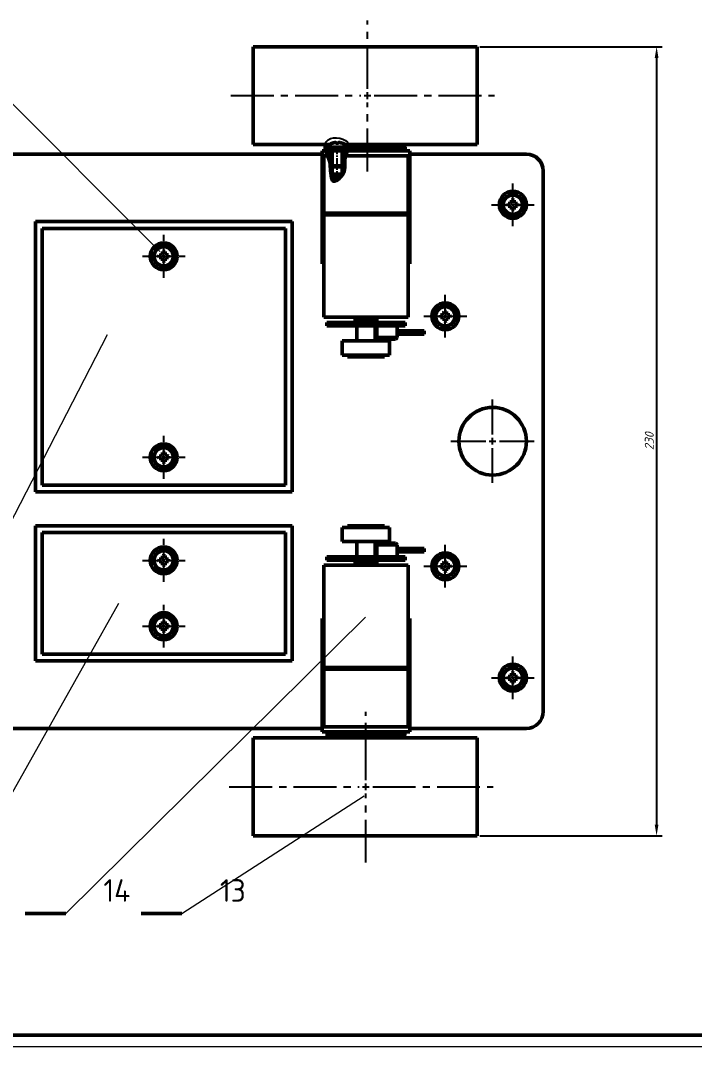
# Model space of a CAD drawing. Header units: inches. Extents: x -1846 to 3013, y 0 to 1997.
# Drawn here: x 291.3 to 590.6, y 0 to 455.5 of the extents above; entities that cross this region are included whole.
import ezdxf

# ---------------------------------------------------------------- set-up
doc = ezdxf.new("R2010")
doc.units = ezdxf.units.IN
doc.linetypes.add('ACAD_ISO04W100', pattern=[30, 24, -3, 0, -3])
doc.linetypes.add('CENTER2', pattern=[28.575, 19.05, -3.175, 3.175, -3.175])
doc.layers.get('0').update_dxf_attribs({"color": 2, "lineweight": 0})
for name, color, linetype, lineweight in [('Basic', 7, 'Continuous', 50), ('Center', 1, 'CENTER2', 25), ('Tam', 1, 'ACAD_ISO04W100', 25), ('Thin', 3, 'Continuous', 25)]:
    doc.layers.add(name, color=color, linetype=linetype, lineweight=lineweight)
doc.styles.add('Annotative', font='')
doc.styles.get("Standard").update_dxf_attribs({"font": '', "height": 4})
doc.styles.get('Annotative').set_extended_font_data('TCVN 7284', italic=True)
doc.styles.get('Standard').set_extended_font_data('TCVN 7284', italic=True)
doc.dimstyles.new('TCVN 7284', dxfattribs={"dimscale": 2, "dimtxt": 4, "dimasz": 2.5, "dimexe": 1.25, "dimexo": 0.625, "dimtad": 1, "dimtoh": 1, "dimdec": 0, "dimlfac": 0.66, "dimtxsty": 'Standard', "dimcen": 2.5, "dimclrd": 7, "dimclre": 7, "dimclrt": 7, "dimadec": 0, "dimazin": 0, "dimtfac": 1, "dimtdec": 0, "dimtofl": 0, "dimtmove": 0, "dimatfit": 3, "dimfxl": 1, "dimlwd": 25, "dimlwe": 25, "dimarcsym": 0})

# ---------------------------------------------------------------- blocks, each defined once
blk = doc.blocks.new('*U15')
at = {"layer": 'Center', "color": 0, "linetype": 'CENTER2', "transparency": 16777216}
for p, q in [((0, 3), (0, 18.5)), ((-18.5, 0), (-3, 0)), ((3, 0), (18.5, 0)), ((0, -18.5), (0, -3))]:
    blk.add_line(p, q, dxfattribs=at)
at = {"layer": 'Center', "color": 0, "linetype": 'Continuous', "transparency": 16777216}
for p, q in [((-1.5, 0), (1.5, 0)), ((0, -1.5), (0, 1.5))]:
    blk.add_line(p, q, dxfattribs=at)
blk = doc.blocks.new('*U18')
at = {"layer": 'Center', "color": 0, "linetype": 'CENTER2', "transparency": 16777216}
for p, q in [((0, 3), (0, 33.36)), ((-60.7, 0), (-3, 0)), ((3, 0), (56.47, 0)), ((0, -33.63), (0, -3))]:
    blk.add_line(p, q, dxfattribs=at)
at = {"layer": 'Center', "color": 0, "linetype": 'Continuous', "transparency": 16777216}
for p, q in [((-1.5, 0), (1.5, 0)), ((0, -1.5), (0, 1.5))]:
    blk.add_line(p, q, dxfattribs=at)
blk = doc.blocks.new('*U19')
at = {"layer": 'Center', "color": 0, "linetype": 'CENTER2', "transparency": 16777216}
for p, q in [((0, 3), (0, 33.36)), ((-60.7, 0), (-3, 0)), ((3, 0), (56.47, 0)), ((0, -33.63), (0, -3))]:
    blk.add_line(p, q, dxfattribs=at)
at = {"layer": 'Center', "color": 0, "linetype": 'Continuous', "transparency": 16777216}
for p, q in [((-1.5, 0), (1.5, 0)), ((0, -1.5), (0, 1.5))]:
    blk.add_line(p, q, dxfattribs=at)
blk = doc.blocks.new('*D28')
at = {"layer": 'Defpoints', "color": 0, "ltscale": 0.3, "transparency": 16777216}
for p in [(494.05, 443.92), (494.05, 93.52), (573.81, 93.52)]:
    blk.add_point(p, dxfattribs=at)
at = {"layer": 'Tam', "color": 7, "linetype": 'Continuous', "lineweight": 25, "ltscale": 0.3, "transparency": 16777216}
for p, q in [((495.3, 443.92), (576.31, 443.92)), ((573.81, 438.92), (573.81, 98.52)), ((495.3, 93.52), (576.31, 93.52))]:
    blk.add_line(p, q, dxfattribs=at)
at = {"layer": 'Tam', "color": 7, "ltscale": 0.3, "transparency": 16777216}
for points in [[(572.97, 438.92), (574.64, 438.92), (573.81, 443.92)], [(572.97, 98.52), (574.64, 98.52), (573.81, 93.52)]]:
    blk.add_solid(points, dxfattribs=at)
at = {"layer": 'Tam', "color": 7, "ltscale": 0.3, "transparency": 16777216, "insert": (570.56, 268.72), "char_height": 4, "attachment_point": 5, "rotation": 90}
blk.add_mtext('230', dxfattribs=at)
blk = doc.blocks.new('*U55')
at = {"layer": 'Tam', "color": 0, "linetype": 'CENTER2', "ltscale": 0.2, "transparency": 16777216}
for p, q in [((0, 1.2), (0, 9.5)), ((-9.5, 0), (-1.2, 0)), ((1.2, 0), (9.5, 0)), ((0, -9.5), (0, -1.2))]:
    blk.add_line(p, q, dxfattribs=at)
at = {"layer": 'Tam', "color": 0, "linetype": 'Continuous', "ltscale": 0.2, "transparency": 16777216}
for p, q in [((-0.6, 0), (0.6, 0)), ((0, -0.6), (0, 0.6))]:
    blk.add_line(p, q, dxfattribs=at)
blk = doc.blocks.new('*U56')
at = {"layer": 'Tam', "color": 0, "linetype": 'CENTER2', "ltscale": 0.2, "transparency": 16777216}
for p, q in [((0, 1.2), (0, 9.5)), ((-9.5, 0), (-1.2, 0)), ((1.2, 0), (9.5, 0)), ((0, -9.5), (0, -1.2))]:
    blk.add_line(p, q, dxfattribs=at)
at = {"layer": 'Tam', "color": 0, "linetype": 'Continuous', "ltscale": 0.2, "transparency": 16777216}
for p, q in [((-0.6, 0), (0.6, 0)), ((0, -0.6), (0, 0.6))]:
    blk.add_line(p, q, dxfattribs=at)
blk = doc.blocks.new('*U57')
at = {"layer": 'Tam', "color": 0, "linetype": 'CENTER2', "ltscale": 0.2, "transparency": 16777216}
for p, q in [((0, 1.2), (0, 9.5)), ((-9.5, 0), (-1.2, 0)), ((1.2, 0), (9.5, 0)), ((0, -9.5), (0, -1.2))]:
    blk.add_line(p, q, dxfattribs=at)
at = {"layer": 'Tam', "color": 0, "linetype": 'Continuous', "ltscale": 0.2, "transparency": 16777216}
for p, q in [((-0.6, 0), (0.6, 0)), ((0, -0.6), (0, 0.6))]:
    blk.add_line(p, q, dxfattribs=at)
blk = doc.blocks.new('*U58')
at = {"layer": 'Tam', "color": 0, "linetype": 'CENTER2', "ltscale": 0.2, "transparency": 16777216}
for p, q in [((0, 1.2), (0, 9.5)), ((-9.5, 0), (-1.2, 0)), ((1.2, 0), (9.5, 0)), ((0, -9.5), (0, -1.2))]:
    blk.add_line(p, q, dxfattribs=at)
at = {"layer": 'Tam', "color": 0, "linetype": 'Continuous', "ltscale": 0.2, "transparency": 16777216}
for p, q in [((-0.6, 0), (0.6, 0)), ((0, -0.6), (0, 0.6))]:
    blk.add_line(p, q, dxfattribs=at)
blk = doc.blocks.new('*U59')
at = {"layer": 'Tam', "color": 0, "linetype": 'CENTER2', "transparency": 16777216}
for p, q in [((0, 1.2), (0, 9.5)), ((-9.5, 0), (-1.2, 0)), ((0, -9.5), (0, -1.2)), ((1.2, 0), (9.5, 0))]:
    blk.add_line(p, q, dxfattribs=at)
at = {"layer": 'Tam', "color": 0, "linetype": 'Continuous', "transparency": 16777216}
for p, q in [((0, -0.6), (0, 0.6)), ((-0.6, 0), (0.6, 0))]:
    blk.add_line(p, q, dxfattribs=at)
blk = doc.blocks.new('*U60')
at = {"layer": 'Tam', "color": 0, "linetype": 'CENTER2', "transparency": 16777216}
for p, q in [((0, 1.2), (0, 9.5)), ((-9.5, 0), (-1.2, 0)), ((1.2, 0), (9.5, 0)), ((0, -9.5), (0, -1.2))]:
    blk.add_line(p, q, dxfattribs=at)
at = {"layer": 'Tam', "color": 0, "linetype": 'Continuous', "transparency": 16777216}
for p, q in [((-0.6, 0), (0.6, 0)), ((0, -0.6), (0, 0.6))]:
    blk.add_line(p, q, dxfattribs=at)
blk = doc.blocks.new('*U61')
at = {"layer": 'Tam', "color": 0, "linetype": 'CENTER2', "transparency": 16777216}
for p, q in [((0, 1.2), (0, 9.5)), ((-9.5, 0), (-1.2, 0)), ((1.2, 0), (9.5, 0)), ((0, -9.5), (0, -1.2))]:
    blk.add_line(p, q, dxfattribs=at)
at = {"layer": 'Tam', "color": 0, "linetype": 'Continuous', "transparency": 16777216}
for p, q in [((-0.6, 0), (0.6, 0)), ((0, -0.6), (0, 0.6))]:
    blk.add_line(p, q, dxfattribs=at)
blk = doc.blocks.new('*U62')
at = {"layer": 'Tam', "color": 0, "linetype": 'CENTER2', "transparency": 16777216}
for p, q in [((0, 1.2), (0, 9.5)), ((-9.5, 0), (-1.2, 0)), ((1.2, 0), (9.5, 0)), ((0, -9.5), (0, -1.2))]:
    blk.add_line(p, q, dxfattribs=at)
at = {"layer": 'Tam', "color": 0, "linetype": 'Continuous', "transparency": 16777216}
for p, q in [((-0.6, 0), (0.6, 0)), ((0, -0.6), (0, 0.6))]:
    blk.add_line(p, q, dxfattribs=at)

msp = doc.modelspace()

# ---------------------------------------------------------------- hatches: boundary and pattern name
at = {"layer": 'Thin', "ltscale": 0.3}
h = msp.add_hatch(dxfattribs=at)
h.set_pattern_fill('ANSI31', color=256, scale=0.2, angle=5)
h.set_pattern_definition([(50, (1656.0918, -135.10456), (-0.48643822, 0.40817013), [])])
edge = h.paths.add_edge_path()
edge.add_spline(control_points=[(436.05, 395.47), (436.29, 396.22), (436.6, 396.98), (436.85, 397.72)], knot_values=[31.130611, 31.130611, 31.130611, 31.130611, 33.325319, 33.325319, 33.325319, 33.325319], degree=3, periodic=0)
edge.add_line((436.85, 397.72), (434.23, 397.72))
edge.add_line((434.23, 397.72), (434.23, 395.47))
edge.add_line((434.23, 395.47), (436.05, 395.47))
edge = h.paths.add_edge_path()
edge.add_line((429.73, 397.72), (426.51, 397.72))
edge.add_spline(control_points=[(426.51, 397.72), (426.69, 396.95), (427.01, 396.21), (427.33, 395.47)], knot_values=[2.718045, 2.718045, 2.718045, 2.718045, 5.100255, 5.100255, 5.100255, 5.100255], degree=3, periodic=0)
edge.add_line((427.33, 395.47), (429.73, 395.47))
edge.add_line((429.73, 395.47), (429.73, 397.72))
h = msp.add_hatch(dxfattribs=at)
h.set_pattern_fill('ANSI31', color=256, scale=0.2, angle=75)
h.set_pattern_definition([(120, (1656.0918, -135.10456), (-0.54992613, -0.3175), [])])
edge = h.paths.add_edge_path()
edge.add_line((429.73, 395.47), (427.33, 395.47))
edge.add_spline(control_points=[(427.33, 395.47), (427.62, 394.82), (429.01, 391.74), (428.4, 387.94), (430.19, 382.08), (437.06, 388.09), (435.18, 392.39), (435.94, 395.13), (436.05, 395.47)], knot_values=[5.100255, 5.100255, 5.100255, 5.100255, 7.184128, 15.116682, 16.916923, 23.095455, 30.13464, 31.130611, 31.130611, 31.130611, 31.130611], degree=3, periodic=0)
edge.add_line((436.05, 395.47), (434.23, 395.47))
edge.add_line((434.23, 395.47), (434.23, 387.38))
edge.add_line((434.23, 387.38), (431.98, 385.79))
edge.add_line((431.98, 385.79), (429.73, 387.38))
edge.add_line((429.73, 387.38), (429.73, 395.47))

# ---------------------------------------------------------------- linework, layer by layer
at = {"ltscale": 0.3}
msp.add_line((262.26, 443.9), (353.23, 352.94), dxfattribs=at)
for p, q in [((197.27, 59), (329.98, 316.11)), ((257.5, 59), (334.92, 196.9)), ((311.44, 59), (444.59, 190.55)), ((362.95, 59), (443.88, 111.27)), ((0, 0), (1189, 0))]:
    msp.add_line(p, q)
at = {"layer": 'Basic'}
for p, q in [((394.7, 443.92), (494.05, 443.92)), ((394.7, 443.92), (394.7, 400.42)), ((494.05, 443.92), (494.05, 400.42)), ((429.83, 401.09), (429.9, 401.09)), ((431.39, 401.34), (431.41, 401.09)), ((431.41, 401.09), (432.54, 401.09)), ((432.54, 401.09), (432.56, 401.34)), ((434.05, 401.09), (434.13, 401.09)), ((394.7, 400.42), (428.48, 400.42)), ((425.23, 395.47), (425.23, 397.72)), ((425.23, 397.72), (464.23, 397.72)), ((427.48, 399.31), (427.48, 398.39)), ((427.48, 399.31), (436.48, 399.31)), ((427.48, 398.39), (436.48, 398.39)), ((435.47, 400.42), (454.12, 400.42)), ((436.49, 400.42), (436.49, 399.22)), ((452.99, 399.22), (436.49, 399.22)), ((439.48, 399.22), (439.48, 397.72)), ((449.98, 397.72), (449.98, 399.22)), ((452.99, 399.22), (452.99, 400.42)), ((453.11, 399.31), (453.11, 398.39)), ((453.11, 399.31), (462.11, 399.31)), ((453.11, 398.39), (462.11, 398.39)), ((454.12, 400.42), (494.05, 400.42)), ((464.23, 397.72), (464.23, 395.47)), ((425.23, 396.22), (231.5, 396.22)), ((425.23, 395.47), (425.23, 347.47)), ((429.73, 395.47), (425.23, 395.47)), ((425.98, 394.72), (425.23, 394.72)), ((425.98, 395.47), (425.98, 369.97)), ((464.23, 395.47), (434.23, 395.47)), ((463.48, 369.97), (463.48, 395.47)), ((464.23, 394.72), (463.48, 394.72)), ((515.98, 396.22), (464.23, 396.22)), ((464.23, 347.47), (464.23, 395.47)), ((434.23, 391.04), (429.73, 391.04)), ((430.15, 390.61), (433.8, 390.61)), ((434.23, 391.04), (433.8, 390.61)), ((523.48, 148.72), (523.48, 388.72)), ((425.98, 369.97), (463.48, 369.97)), ((425.98, 369.22), (425.98, 323.77)), ((425.98, 369.22), (463.48, 369.22)), ((427.48, 369.97), (427.48, 369.22)), ((461.98, 369.22), (461.98, 369.97)), ((463.48, 323.77), (463.48, 369.22)), ((297.94, 366.22), (411.94, 366.22)), ((297.94, 246.22), (297.94, 366.22)), ((411.94, 366.22), (411.94, 246.22)), ((408.94, 363.22), (300.94, 363.22)), ((300.94, 363.22), (300.94, 249.22)), ((408.94, 249.22), (408.94, 363.22)), ((425.23, 347.47), (425.98, 347.47)), ((463.48, 347.47), (464.23, 347.47)), ((425.98, 323.77), (463.48, 323.77)), ((439.93, 323.77), (439.93, 322.27)), ((449.53, 322.27), (449.53, 323.77)), ((427.33, 321.52), (427.33, 320.02)), ((462.13, 321.52), (427.33, 321.52)), ((458.6, 320.02), (427.33, 320.02)), ((439.93, 322.27), (440.68, 321.52)), ((439.93, 322.27), (449.53, 322.27)), ((440.68, 320.02), (440.68, 313.27)), ((448.78, 321.52), (449.53, 322.27)), ((448.78, 313.27), (448.78, 320.02)), ((449.53, 314.77), (449.53, 320.02)), ((462.13, 320.02), (458.6, 320.02)), ((458.6, 314.77), (458.6, 320.02)), ((462.13, 320.02), (462.13, 321.52)), ((449.53, 314.77), (458.6, 314.77)), ((449.53, 314.02), (449.53, 314.77)), ((457.85, 314.02), (458.6, 314.77)), ((470.6, 317.77), (458.6, 317.77)), ((458.6, 316.27), (470.6, 316.27)), ((470.6, 317.77), (470.6, 316.27)), ((434.23, 313.27), (434.23, 306.97)), ((455.23, 313.27), (434.23, 313.27)), ((457.85, 314.02), (449.53, 314.02)), ((455.23, 306.97), (455.23, 313.27)), ((455.23, 306.97), (434.23, 306.97)), ((436.48, 306.97), (436.48, 306.22)), ((452.98, 306.22), (436.48, 306.22)), ((452.98, 306.22), (452.98, 306.97)), ((411.94, 246.22), (297.94, 246.22)), ((300.94, 249.22), (408.94, 249.22)), ((297.94, 171.22), (297.94, 231.22)), ((297.94, 231.22), (411.94, 231.22)), ((408.94, 228.22), (300.94, 228.22)), ((300.94, 228.22), (300.94, 174.22)), ((408.94, 174.22), (408.94, 228.22)), ((411.94, 231.22), (411.94, 171.22)), ((434.23, 230.47), (434.23, 224.17)), ((434.23, 230.47), (455.23, 230.47)), ((436.48, 231.22), (436.48, 230.47)), ((436.48, 231.22), (452.98, 231.22)), ((452.98, 230.47), (452.98, 231.22)), ((455.23, 224.17), (455.23, 230.47)), ((434.23, 224.17), (455.23, 224.17)), ((440.68, 224.17), (440.68, 217.42)), ((448.78, 217.42), (448.78, 224.17)), ((449.53, 223.42), (457.85, 223.42)), ((449.53, 222.67), (449.53, 223.42)), ((458.6, 222.67), (457.85, 223.42)), ((449.53, 222.67), (449.53, 217.42)), ((458.6, 222.67), (449.53, 222.67)), ((458.6, 222.67), (458.6, 217.42)), ((470.6, 221.17), (458.6, 221.17)), ((458.6, 219.67), (470.6, 219.67)), ((470.6, 221.17), (470.6, 220.42)), ((470.6, 220.42), (470.6, 219.67)), ((427.33, 217.42), (427.33, 215.92)), ((427.33, 217.42), (458.6, 217.42)), ((427.33, 215.92), (462.13, 215.92)), ((440.68, 215.92), (439.93, 215.17)), ((439.93, 215.17), (439.93, 213.67)), ((449.53, 215.17), (439.93, 215.17)), ((449.53, 215.17), (448.78, 215.92)), ((449.53, 213.67), (449.53, 215.17)), ((458.6, 217.42), (462.13, 217.42)), ((462.13, 215.92), (462.13, 217.42)), ((425.98, 213.67), (425.98, 168.22)), ((463.48, 213.67), (425.98, 213.67)), ((463.48, 168.22), (463.48, 213.67)), ((425.98, 189.97), (425.23, 189.97)), ((425.23, 189.97), (425.23, 141.97)), ((464.23, 189.97), (463.48, 189.97)), ((464.23, 141.97), (464.23, 189.97)), ((300.94, 174.22), (408.94, 174.22)), ((411.94, 171.22), (297.94, 171.22)), ((463.48, 168.22), (425.98, 168.22)), ((425.98, 167.47), (425.98, 141.97)), ((463.48, 167.47), (425.98, 167.47)), ((427.48, 168.22), (427.48, 167.47)), ((461.98, 167.47), (461.98, 168.22)), ((463.48, 141.97), (463.48, 167.47)), ((425.23, 141.22), (231.5, 141.22)), ((425.23, 142.72), (425.98, 142.72)), ((425.23, 141.97), (464.23, 141.97)), ((425.23, 139.72), (425.23, 141.97)), ((463.48, 142.72), (464.23, 142.72)), ((464.23, 141.97), (464.23, 139.72)), ((515.98, 141.22), (464.23, 141.22)), ((517.48, 141.37), (517.48, 141.22)), ((458.73, 137.02), (394.7, 137.02)), ((394.7, 137.02), (394.7, 93.52)), ((464.23, 139.72), (425.23, 139.72)), ((427.48, 139.04), (427.48, 138.13)), ((436.48, 139.04), (427.48, 139.04)), ((436.47, 138.13), (427.48, 138.13)), ((436.26, 137.63), (427.7, 137.63)), ((436.47, 138.22), (442.65, 138.22)), ((436.47, 138.04), (436.47, 137.02)), ((436.48, 138.22), (436.48, 139.04)), ((439.48, 139.72), (439.48, 138.22)), ((442.65, 138.22), (452.97, 138.22)), ((449.98, 138.22), (449.98, 139.72)), ((452.97, 137.02), (452.97, 138.22)), ((452.98, 139.04), (452.98, 138.13)), ((461.98, 139.04), (452.98, 139.04)), ((461.98, 138.13), (452.98, 138.13)), ((461.76, 137.63), (453.2, 137.63)), ((494.05, 137.02), (458.73, 137.02)), ((461.98, 138.13), (461.98, 139.04)), ((494.05, 93.52), (494.05, 137.02)), ((458.73, 93.52), (394.7, 93.52)), ((494.05, 93.52), (458.73, 93.52)), ((311.44, 59), (293.44, 59)), ((362.95, 59), (344.95, 59)), ((1184, 5), (25, 5))]:
    msp.add_line(p, q, dxfattribs=at)
at = {"layer": 'Basic', "ltscale": 0.3}
for p, q in [((429.73, 387.38), (429.73, 397.72)), ((434.23, 387.38), (434.23, 397.72)), ((436.48, 399.31), (436.48, 398.39)), ((462.11, 399.31), (462.11, 398.39)), ((430.15, 390.61), (429.73, 391.04)), ((429.73, 387.38), (431.98, 385.79)), ((429.73, 387.38), (434.23, 387.38)), ((431.98, 385.79), (434.23, 387.38))]:
    msp.add_line(p, q, dxfattribs=at)
at = {"layer": 'Basic'}
for centre, radius in [((509.98, 373.72), 6), ((509.98, 373.72), 4.5), ((509.98, 373.72), 4.28), ((354.94, 350.84), 6), ((354.94, 350.84), 4.5), ((354.94, 350.84), 4.28), ((479.98, 324.22), 6), ((479.98, 324.22), 4.5), ((479.98, 324.22), 4.28), ((500.98, 268.72), 15), ((354.94, 261.59), 6), ((354.94, 261.59), 4.5), ((354.94, 261.59), 4.28), ((354.94, 215.84), 6), ((354.94, 215.84), 4.5), ((354.94, 215.84), 4.28), ((479.98, 213.22), 6), ((479.98, 213.22), 4.5), ((479.98, 213.22), 4.28), ((354.94, 186.59), 6), ((354.94, 186.59), 4.5), ((354.94, 186.59), 4.28), ((509.98, 163.72), 6), ((509.98, 163.72), 4.5), ((509.98, 163.72), 4.28)]:
    msp.add_circle(centre, radius, dxfattribs=at)
for centre, radius, start, end in [((431.98, 395.13), 6.34, 109.825, 132.4927), ((431.98, 395.08), 6.36, 100.1662, 109.027), ((431.6, 396.02), 5.37, 93.964, 97.9842), ((431.05, 400.33), 1.07, 71.7311, 80.5485), ((432.9, 400.33), 1.07, 99.4515, 108.2689), ((432.35, 396.02), 5.37, 82.0158, 86.036), ((431.98, 395.08), 6.36, 70.973, 79.8338), ((431.98, 395.13), 6.34, 47.5073, 70.175), ((428.15, 399.31), 0.675, 132.4927, 180), ((428.15, 398.39), 0.675, 180, 270), ((435.8, 398.39), 0.675, 270, 0), ((435.8, 399.31), 0.675, 0, 47.5073), ((453.79, 399.31), 0.675, 132.4927, 180), ((453.79, 398.39), 0.675, 180, 270), ((457.61, 395.13), 6.34, 123.455, 132.4927), ((457.61, 395.13), 6.34, 47.5073, 56.545), ((461.44, 398.39), 0.675, 270, 0), ((461.44, 399.31), 0.675, 0, 47.5073), ((515.98, 388.72), 7.5, 0, 90), ((509.98, 373.72), 2.15, 165.0066, 195.6056), ((510.22, 308.54), 65.78, 91.1972, 92.0253), ((537.32, 308.68), 71.53, 113.1259, 113.4521), ((575.3, 347.07), 71.53, 157.16, 157.4863), ((575.16, 374.17), 65.78, 178.5869, 179.4149), ((509.98, 373.72), 2.15, 75.0066, 105.6056), ((444.79, 373.47), 65.78, 1.1972, 2.0253), ((444.94, 346.38), 71.53, 23.1259, 23.4521), ((483.33, 308.39), 71.53, 67.16, 67.4863), ((510.42, 308.54), 65.78, 88.5869, 89.4149), ((509.98, 373.72), 2.15, 345.0066, 15.6056), ((509.53, 438.9), 65.78, 268.5869, 269.4149), ((536.62, 439.04), 71.53, 247.16, 247.4863), ((575.01, 401.06), 71.53, 203.1259, 203.4521), ((575.16, 373.97), 65.78, 181.1972, 182.0253), ((509.98, 373.72), 2.15, 255.0066, 285.6056), ((444.79, 373.27), 65.78, 358.5869, 359.4149), ((444.65, 400.36), 71.53, 337.16, 337.4863), ((482.64, 438.76), 71.53, 293.1259, 293.4521), ((509.73, 438.9), 65.78, 271.1972, 272.0253), ((354.94, 350.84), 2.15, 165.0066, 195.6056), ((355.19, 285.66), 65.78, 91.1972, 92.0253), ((382.28, 285.81), 71.53, 113.1259, 113.4521), ((420.26, 324.2), 71.53, 157.16, 157.4863), ((420.12, 351.29), 65.78, 178.5869, 179.4149), ((354.94, 350.84), 2.15, 75.0066, 105.6056), ((289.76, 350.6), 65.78, 1.1972, 2.0253), ((289.9, 323.5), 71.53, 23.1259, 23.4521), ((328.29, 285.52), 71.53, 67.16, 67.4863), ((355.39, 285.66), 65.78, 88.5869, 89.4149), ((354.94, 350.84), 2.15, 345.0066, 15.6056), ((428.23, 351.22), 3, 180, 221.4096), ((461.23, 351.22), 3, 318.5904, 0), ((354.49, 416.03), 65.78, 268.5869, 269.4149), ((381.58, 416.17), 71.53, 247.16, 247.4863), ((419.97, 378.19), 71.53, 203.1259, 203.4521), ((420.12, 351.09), 65.78, 181.1972, 182.0253), ((354.94, 350.84), 2.15, 255.0066, 285.6056), ((289.76, 350.4), 65.78, 358.5869, 359.4149), ((289.61, 377.49), 71.53, 337.16, 337.4863), ((327.6, 415.88), 71.53, 293.1259, 293.4521), ((354.69, 416.03), 65.78, 271.1972, 272.0253), ((479.98, 324.22), 2.15, 165.0066, 195.6056), ((480.22, 259.04), 65.78, 91.1972, 92.0253), ((479.53, 389.4), 65.78, 268.5869, 269.4149), ((507.32, 259.18), 71.53, 113.1259, 113.4521), ((506.62, 389.54), 71.53, 247.16, 247.4863), ((545.3, 297.57), 71.53, 157.16, 157.4863), ((545.01, 351.56), 71.53, 203.1259, 203.4521), ((545.16, 324.67), 65.78, 178.5869, 179.4149), ((479.98, 324.22), 2.15, 75.0066, 105.6056), ((414.79, 323.97), 65.78, 1.1972, 2.0253), ((414.94, 296.88), 71.53, 23.1259, 23.4521), ((414.65, 350.86), 71.53, 337.16, 337.4863), ((453.33, 258.89), 71.53, 67.16, 67.4863), ((452.64, 389.26), 71.53, 293.1259, 293.4521), ((480.42, 259.04), 65.78, 88.5869, 89.4149), ((479.73, 389.4), 65.78, 271.1972, 272.0253), ((479.98, 324.22), 2.15, 345.0066, 15.6056), ((545.16, 324.47), 65.78, 181.1972, 182.0253), ((479.98, 324.22), 2.15, 255.0066, 285.6056), ((414.79, 323.77), 65.78, 358.5869, 359.4149), ((354.94, 261.59), 2.15, 165.0066, 195.6056), ((355.19, 196.41), 65.78, 91.1972, 92.0253), ((354.49, 326.78), 65.78, 268.5869, 269.4149), ((382.28, 196.56), 71.53, 113.1259, 113.4521), ((381.58, 326.92), 71.53, 247.16, 247.4863), ((420.26, 234.95), 71.53, 157.16, 157.4863), ((419.97, 288.94), 71.53, 203.1259, 203.4521), ((420.12, 262.04), 65.78, 178.5869, 179.4149), ((354.94, 261.59), 2.15, 75.0066, 105.6056), ((420.12, 261.84), 65.78, 181.1972, 182.0253), ((289.76, 261.35), 65.78, 1.1972, 2.0253), ((289.9, 234.25), 71.53, 23.1259, 23.4521), ((289.76, 261.15), 65.78, 358.5869, 359.4149), ((289.61, 288.24), 71.53, 337.16, 337.4863), ((328.29, 196.27), 71.53, 67.16, 67.4863), ((327.6, 326.63), 71.53, 293.1259, 293.4521), ((355.39, 196.41), 65.78, 88.5869, 89.4149), ((354.69, 326.78), 65.78, 271.1972, 272.0253), ((354.94, 261.59), 2.15, 345.0066, 15.6056), ((354.94, 261.59), 2.15, 255.0066, 285.6056), ((354.94, 215.84), 2.15, 165.0066, 195.6056), ((355.19, 150.66), 65.78, 91.1972, 92.0253), ((354.49, 281.03), 65.78, 268.5869, 269.4149), ((382.28, 150.81), 71.53, 113.1259, 113.4521), ((381.58, 281.17), 71.53, 247.16, 247.4863), ((420.26, 189.2), 71.53, 157.16, 157.4863), ((419.97, 243.19), 71.53, 203.1259, 203.4521), ((420.12, 216.29), 65.78, 178.5869, 179.4149), ((354.94, 215.84), 2.15, 75.0066, 105.6056), ((420.12, 216.09), 65.78, 181.1972, 182.0253), ((289.76, 215.6), 65.78, 1.1972, 2.0253), ((289.9, 188.5), 71.53, 23.1259, 23.4521), ((289.76, 215.4), 65.78, 358.5869, 359.4149), ((289.61, 242.49), 71.53, 337.16, 337.4863), ((328.29, 150.52), 71.53, 67.16, 67.4863), ((327.6, 280.88), 71.53, 293.1259, 293.4521), ((355.39, 150.66), 65.78, 88.5869, 89.4149), ((354.69, 281.03), 65.78, 271.1972, 272.0253), ((354.94, 215.84), 2.15, 345.0066, 15.6056), ((545.3, 186.57), 71.53, 157.16, 157.4863), ((545.16, 213.67), 65.78, 178.5869, 179.4149), ((479.98, 213.22), 2.15, 75.0066, 105.6056), ((414.79, 212.97), 65.78, 1.1972, 2.0253), ((414.94, 185.88), 71.53, 23.1259, 23.4521), ((354.94, 215.84), 2.15, 255.0066, 285.6056), ((479.98, 213.22), 2.15, 165.0066, 195.6056), ((480.22, 148.04), 65.78, 91.1972, 92.0253), ((479.53, 278.4), 65.78, 268.5869, 269.4149), ((507.32, 148.18), 71.53, 113.1259, 113.4521), ((506.62, 278.54), 71.53, 247.16, 247.4863), ((545.01, 240.56), 71.53, 203.1259, 203.4521), ((545.16, 213.47), 65.78, 181.1972, 182.0253), ((479.98, 213.22), 2.15, 255.0066, 285.6056), ((414.79, 212.77), 65.78, 358.5869, 359.4149), ((414.65, 239.86), 71.53, 337.16, 337.4863), ((453.33, 147.89), 71.53, 67.16, 67.4863), ((452.64, 278.26), 71.53, 293.1259, 293.4521), ((480.42, 148.04), 65.78, 88.5869, 89.4149), ((479.73, 278.4), 65.78, 271.1972, 272.0253), ((479.98, 213.22), 2.15, 345.0066, 15.6056), ((354.94, 186.59), 2.15, 165.0066, 195.6056), ((355.19, 121.41), 65.78, 91.1972, 92.0253), ((382.28, 121.56), 71.53, 113.1259, 113.4521), ((420.26, 159.95), 71.53, 157.16, 157.4863), ((420.12, 187.04), 65.78, 178.5869, 179.4149), ((354.94, 186.59), 2.15, 75.0066, 105.6056), ((289.76, 186.35), 65.78, 1.1972, 2.0253), ((289.9, 159.25), 71.53, 23.1259, 23.4521), ((328.29, 121.27), 71.53, 67.16, 67.4863), ((355.39, 121.41), 65.78, 88.5869, 89.4149), ((354.94, 186.59), 2.15, 345.0066, 15.6056), ((428.23, 186.22), 3, 138.5904, 180), ((461.23, 186.22), 3, 0, 41.4096), ((354.49, 251.78), 65.78, 268.5869, 269.4149), ((381.58, 251.92), 71.53, 247.16, 247.4863), ((419.97, 213.94), 71.53, 203.1259, 203.4521), ((420.12, 186.84), 65.78, 181.1972, 182.0253), ((354.94, 186.59), 2.15, 255.0066, 285.6056), ((289.76, 186.15), 65.78, 358.5869, 359.4149), ((289.61, 213.24), 71.53, 337.16, 337.4863), ((327.6, 251.63), 71.53, 293.1259, 293.4521), ((354.69, 251.78), 65.78, 271.1972, 272.0253), ((509.98, 163.72), 2.15, 165.0066, 195.6056), ((510.22, 98.54), 65.78, 91.1972, 92.0253), ((537.32, 98.68), 71.53, 113.1259, 113.4521), ((575.3, 137.07), 71.53, 157.16, 157.4863), ((575.16, 164.17), 65.78, 178.5869, 179.4149), ((509.98, 163.72), 2.15, 75.0066, 105.6056), ((444.79, 163.47), 65.78, 1.1972, 2.0253), ((444.94, 136.38), 71.53, 23.1259, 23.4521), ((483.33, 98.39), 71.53, 67.16, 67.4863), ((510.42, 98.54), 65.78, 88.5869, 89.4149), ((509.98, 163.72), 2.15, 345.0066, 15.6056), ((509.53, 228.9), 65.78, 268.5869, 269.4149), ((536.62, 229.04), 71.53, 247.16, 247.4863), ((575.01, 191.06), 71.53, 203.1259, 203.4521), ((575.16, 163.97), 65.78, 181.1972, 182.0253), ((509.98, 163.72), 2.15, 255.0066, 285.6056), ((444.79, 163.27), 65.78, 358.5869, 359.4149), ((444.65, 190.36), 71.53, 337.16, 337.4863), ((482.64, 228.76), 71.53, 293.1259, 293.4521), ((509.73, 228.9), 65.78, 271.1972, 272.0253), ((515.98, 148.72), 7.5, 270, 0), ((428.15, 139.04), 0.675, 90, 180), ((428.15, 138.13), 0.675, 180, 227.5073), ((431.98, 142.31), 6.34, 227.5073, 236.545), ((431.98, 142.31), 6.34, 303.455, 312.4927), ((435.8, 139.04), 0.675, 360, 90), ((435.8, 138.13), 0.675, 312.4927, 352.2695), ((453.65, 139.04), 0.675, 90, 180), ((453.65, 138.13), 0.675, 180, 227.5073), ((457.48, 142.31), 6.34, 227.5073, 236.545), ((457.48, 142.31), 6.34, 303.455, 312.4927), ((461.3, 139.04), 0.675, 360, 90), ((461.3, 138.13), 0.675, 312.4927, 0)]:
    msp.add_arc(centre, radius, start, end, dxfattribs=at)
at = {"layer": 'Center', "ltscale": 0.2}
msp.add_line((431.98, 384.82), (431.98, 401.69), dxfattribs=at)
at = {"layer": 'Thin'}
for p, q in [((430.03, 397.72), (430.03, 387.17)), ((433.93, 397.72), (433.93, 387.17))]:
    msp.add_line(p, q, dxfattribs=at)
at = {"layer": 'Thin', "ltscale": 0.3}
msp.add_spline([(426.39, 400.42), (426.39, 398.37), (428.11, 393.53), (429.14, 385.67), (429.84, 384.01), (434.96, 387.46), (435.78, 394.45), (437.1, 400.64), (428, 402.62), (426.39, 400.42)], degree=3, dxfattribs=at)

# ---------------------------------------------------------------- block references
at = {"layer": 'Center', "linetype": 'CENTER2'}
for name, p in [('*U18', (445.4, 422.17)), ('*U15', (500.98, 268.72)), ('*U19', (444.73, 115.27))]:
    msp.add_blockref(name, p, dxfattribs=at)
at = {"layer": 'Tam', "linetype": 'CENTER2'}
for name, p in [('*U62', (509.98, 373.72)), ('*U61', (479.98, 324.22)), ('*U59', (479.98, 213.22)), ('*U60', (509.98, 163.72))]:
    msp.add_blockref(name, p, dxfattribs=at)
at = {"layer": 'Tam', "linetype": 'CENTER2', "ltscale": 0.2}
for name, p in [('*U55', (354.94, 350.84)), ('*U56', (354.94, 261.59)), ('*U57', (354.94, 215.84)), ('*U58', (354.94, 186.59))]:
    msp.add_blockref(name, p, dxfattribs=at)

# ---------------------------------------------------------------- texts
at = {"layer": 'Basic', "char_height": 10, "width": 82.5, "attachment_point": 1, "style": 'Annotative'}
for s, insert in [('\\pxqc;{\\fTCVN 7284|b0|i0|c0|p34;14\\P}', (292.86, 74.27)), ('\\pxqc;{\\fTCVN 7284|b0|i0|c0|p34;13\\P}', (344.37, 74.27))]:
    msp.add_mtext(s, dxfattribs=dict(at, insert=insert))

# ---------------------------------------------------------------- dimensions: what is measured, and where the dimension line sits
at = {"layer": 'Tam', "ltscale": 0.3}
dim = msp.add_linear_dim(base=(573.81, 93.52), p1=(494.05, 443.92), p2=(494.05, 93.52), angle=90, text='230', dimstyle='TCVN 7284', dxfattribs=at)
dim.commit()
dim.dimension.update_dxf_attribs({"geometry": '*D28', "text_midpoint": (573.81, 268.72), "dimtype": 160})

doc.saveas('drawing.dxf')
